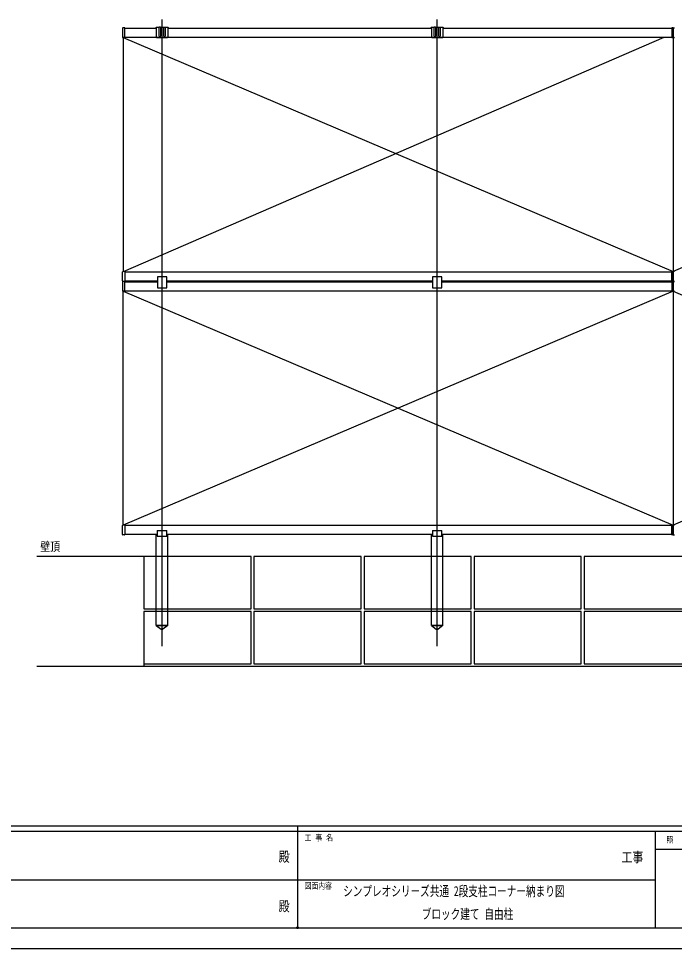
# Model space of a CAD drawing. Units: millimetres, scale not verified. Extents: x -4205 to 4205, y -2970 to 2970.
# Drawn here: x -1019 to 1365, y -2970 to 412 of the extents above; entities that cross this region are included whole.
import ezdxf
from ezdxf.enums import TextEntityAlignment as Align

# ---------------------------------------------------------------- set-up
doc = ezdxf.new("R2010")
doc.units = ezdxf.units.MM
doc.header["$LTSCALE"] = 12
doc.header["$PDMODE"] = 32
doc.header["$PDSIZE"] = 6
for name, color, linetype in [('0-2_USER1', 3, 'Continuous'), ('0-4_YKK_A1', 4, 'Continuous'), ('0-6_YKK_ZWAK', 7, 'Continuous')]:
    doc.layers.add(name, color=color, linetype=linetype)
doc.styles.add('ＭＳ ゴシック', font='')
doc.styles.get('ＭＳ ゴシック').set_extended_font_data('MS Gothic')

msp = doc.modelspace()

# ---------------------------------------------------------------- linework, layer by layer
at = {"layer": '0-4_YKK_A1'}
for p, q in [((-497.23, -1870.29), (-497.23, 408.28)), ((502.77, -1870.29), (502.77, 408.28)), ((-641.23, 377.2), (-641.23, 344.56)), ((-633.55, 378.61), (-640.29, 378.2)), ((-633.23, 377.5), (-518.23, 377.5)), ((-509.23, 379.5), (-518.73, 379.5)), ((-518.23, 379.5), (-518.23, 344.98)), ((-509.23, 379.5), (-509.23, 351)), ((-503.23, 380.5), (-508.23, 380.5)), ((-492.23, 379.5), (-502.23, 379.5)), ((-502.23, 351), (-502.23, 379.5)), ((-492.23, 379.5), (-492.23, 351)), ((-491.23, 380.5), (-486.23, 380.5)), ((-475.73, 379.5), (-485.23, 379.5)), ((-485.23, 351), (-485.23, 379.5)), ((-476.23, 379.5), (-476.23, 344.98)), ((-476.23, 377.5), (481.77, 377.5)), ((490.77, 379.5), (481.27, 379.5)), ((481.77, 379.5), (481.77, 344.98)), ((490.77, 379.5), (490.77, 351)), ((496.77, 380.5), (491.77, 380.5)), ((507.77, 379.5), (497.77, 379.5)), ((497.77, 351), (497.77, 379.5)), ((507.77, 379.5), (507.77, 351)), ((508.77, 380.5), (513.77, 380.5)), ((524.27, 379.5), (514.77, 379.5)), ((514.77, 351), (514.77, 379.5)), ((523.77, 379.5), (523.77, 344.98)), ((523.77, 377.5), (1356.27, 377.5)), ((1356.27, 378.16), (1356.27, 377.36)), ((1356.27, 377.36), (1356.27, 344.12)), ((1360.77, 378.62), (1356.46, 378.35)), ((1360.77, 377.62), (1360.77, 344.12)), ((1360.77, 377.5), (1360.77, -542.5)), ((1360.77, 377.5), (1360.77, -542.5)), ((-633.55, 343.15), (-640.29, 343.56)), ((1326.27, 343.5), (-639.23, -508.49)), ((-639.23, 343.49), (1360.77, -507.94)), ((-639.23, 343.49), (-639.23, -508.49)), ((-633.23, 343.45), (-633.23, 344.13)), ((1356.27, 343.5), (-633.23, 343.5)), ((-517.23, 343.98), (-497.94, 343.98)), ((-497.01, 343.98), (-497.44, 343.98)), ((-496.51, 343.98), (-477.23, 343.98)), ((482.77, 343.98), (502.06, 343.98)), ((502.99, 343.98), (502.56, 343.98)), ((503.49, 343.98), (522.77, 343.98)), ((1356.27, 344.12), (1356.27, 343.32)), ((1356.83, 343.12), (1360.77, 343.12)), ((1360.77, 343.12), (1360.77, 344.12)), ((3360.77, 343.2), (1360.77, -507.94)), ((1364.71, 343.12), (1360.77, 343.12)), ((-641.23, -542.2), (-641.23, -509.56)), ((-633.55, -508.15), (-640.29, -508.56)), ((-633.23, -508.45), (-633.23, -509.13)), ((-633.23, -508.5), (1356.27, -508.5)), ((-514.48, -527.5), (-514.48, -567.5)), ((485.52, -527.5), (485.52, -567.5)), ((1356.27, -508.94), (1356.27, -508.14)), ((1356.27, -542.18), (1356.27, -508.94)), ((1356.83, -507.94), (1360.77, -507.94)), ((1360.77, -507.94), (1360.77, -508.94)), ((1364.71, -507.94), (1360.77, -507.94)), ((1360.77, -542.44), (1360.77, -508.94)), ((-641.23, -545.3), (-641.23, -577.94)), ((-633.55, -543.61), (-640.29, -543.2)), ((-633.55, -543.89), (-640.29, -544.3)), ((-514.48, -542.5), (-633.23, -542.5)), ((-633.23, -545), (-514.48, -545)), ((-514.48, -567.5), (-479.98, -567.5)), ((485.52, -542.5), (-479.98, -542.5)), ((-479.98, -545), (485.52, -545)), ((485.52, -567.5), (520.02, -567.5)), ((1356.27, -542.5), (520.02, -542.5)), ((520.02, -545), (1356.27, -545)), ((1356.27, -542.97), (1356.27, -542.18)), ((1356.27, -544.34), (1356.27, -545.14)), ((1356.27, -545.14), (1356.27, -578.38)), ((1360.77, -543.44), (1356.46, -543.17)), ((1360.77, -543.88), (1356.46, -544.15)), ((1360.77, -544.88), (1360.77, -578.38)), ((1360.77, -545), (1360.77, -1465)), ((1360.77, -545), (1360.77, -1465)), ((-633.55, -579.35), (-640.29, -578.94)), ((-639.23, -579.01), (1360.77, -1430.44)), ((-639.23, -1430.99), (-639.23, -579.01)), ((1360.77, -579.38), (-639.23, -1430.99)), ((-633.23, -579.05), (-633.23, -578.37)), ((1356.27, -579), (-633.23, -579)), ((1356.27, -578.38), (1356.27, -579.18)), ((1356.83, -579.38), (1360.77, -579.38)), ((1360.77, -579.38), (1360.77, -578.38)), ((3360.77, -579.3), (1360.77, -1430.44)), ((1364.71, -579.38), (1360.77, -579.38)), ((1360.77, -579.38), (3360.77, -1430.7)), ((-641.23, -1464.7), (-641.23, -1432.06)), ((-633.55, -1430.65), (-640.29, -1431.06)), ((-633.23, -1430.95), (-633.23, -1431.63)), ((-633.23, -1431), (1356.27, -1431)), ((-514.53, -1450), (-479.93, -1450)), ((-514.53, -1450), (-514.53, -1471)), ((-479.93, -1471), (-479.93, -1450)), ((485.47, -1450), (520.07, -1450)), ((485.47, -1450), (485.47, -1471)), ((520.07, -1471), (520.07, -1450)), ((1356.27, -1431.44), (1356.27, -1430.64)), ((1356.27, -1464.68), (1356.27, -1431.44)), ((1356.83, -1430.44), (1360.77, -1430.44)), ((1360.77, -1430.44), (1360.77, -1431.44)), ((1364.71, -1430.44), (1360.77, -1430.44)), ((1360.77, -1464.94), (1360.77, -1431.44)), ((-633.55, -1466.11), (-640.29, -1465.7)), ((-514.53, -1465), (-633.23, -1465)), ((-518.23, -1545), (-518.23, -1465)), ((-514.53, -1471), (-479.93, -1471)), ((485.47, -1465), (-479.93, -1465)), ((-476.23, -1545), (-476.23, -1465)), ((481.77, -1545), (481.77, -1465)), ((485.47, -1471), (520.07, -1471)), ((1356.27, -1465), (520.07, -1465)), ((523.77, -1545), (523.77, -1465)), ((1356.27, -1465.47), (1356.27, -1464.68)), ((1360.77, -1465.94), (1356.46, -1465.67)), ((-563.23, -1545), (-952.64, -1545)), ((-518.23, -1795), (-518.23, -1545)), ((-476.23, -1795), (-476.23, -1545)), ((481.77, -1795), (481.77, -1545)), ((523.77, -1795), (523.77, -1545)), ((-515.73, -1795), (-478.73, -1795)), ((-476.23, -1796), (-494.04, -1808.85)), ((484.27, -1795), (521.27, -1795)), ((523.77, -1796), (505.96, -1808.85)), ((3753.96, -1945), (-952.64, -1945)), ((-563.23, -1935), (-173.23, -1935))]:
    msp.add_line(p, q, dxfattribs=at)
for points in [[(-633.23, 344.13), (-633.23, 377.63), (-633.23, 378.31)], [(1360.77, 377.62), (1360.77, 378.62), (1365.08, 378.35)], [(-633.23, -509.13), (-633.23, -542.63), (-633.23, -543.31)], [(-479.98, -567.25), (-479.98, -527.5), (-514.48, -527.5)], [(520.02, -567.25), (520.02, -527.5), (485.52, -527.5)], [(-633.23, -578.37), (-633.23, -544.87), (-633.23, -544.19)], [(1360.77, -542.44), (1360.77, -543.44), (1365.08, -543.17)], [(1360.77, -544.88), (1360.77, -543.88), (1365.08, -544.15)], [(-633.23, -1431.63), (-633.23, -1465.13), (-633.23, -1465.81)], [(1360.77, -1464.94), (1360.77, -1465.94), (1365.08, -1465.67)], [(-173.23, -1935), (-173.23, -1745), (-563.23, -1745), (-563.23, -1945)], [(-476.23, -1796), (-476.23, -1795), (-518.23, -1795), (-518.23, -1796)], [(-476.23, -1796), (-518.23, -1796), (-500.42, -1808.85)], [(523.77, -1796), (523.77, -1795), (481.77, -1795), (481.77, -1796)], [(523.77, -1796), (481.77, -1796), (499.58, -1808.85)]]:
    msp.add_lwpolyline(points, dxfattribs=at)
for points in [[(-173.23, -1735), (-173.23, -1545), (-563.23, -1545), (-563.23, -1735)], [(226.77, -1735), (226.77, -1545), (-163.23, -1545), (-163.23, -1735)], [(626.77, -1735), (626.77, -1545), (236.77, -1545), (236.77, -1735)], [(1026.77, -1735), (1026.77, -1545), (636.77, -1545), (636.77, -1735)], [(1426.77, -1735), (1426.77, -1545), (1036.77, -1545), (1036.77, -1735)], [(226.77, -1935), (226.77, -1745), (-163.23, -1745), (-163.23, -1935)], [(626.77, -1935), (626.77, -1745), (236.77, -1745), (236.77, -1935)], [(1026.77, -1935), (1026.77, -1745), (636.77, -1745), (636.77, -1935)], [(1426.77, -1935), (1426.77, -1745), (1036.77, -1745), (1036.77, -1935)]]:
    msp.add_lwpolyline(points, close=True, dxfattribs=at)
for centre, radius, start, end in [((-640.23, 377.2), 1, 93.5, 180), ((-633.53, 378.31), 0.3, 0, 93.5), ((-518.73, 377.5), 2, 90, 180), ((-508.23, 379.5), 1, 90, 180), ((-503.23, 379.5), 1, 0, 90), ((-491.23, 379.5), 1, 90, 180), ((-486.23, 379.5), 1, 0, 90), ((-475.73, 377.5), 2, 0, 90), ((481.27, 377.5), 2, 90, 180), ((491.77, 379.5), 1, 90, 180), ((496.77, 379.5), 1, 0, 90), ((508.77, 379.5), 1, 90, 180), ((513.77, 379.5), 1, 0, 90), ((524.27, 377.5), 2, 0, 90), ((1356.47, 378.16), 0.2, 93.5, 180), ((-640.23, 344.56), 1, 180, 266.5), ((-633.53, 343.45), 0.3, 266.5, 0), ((-517.23, 344.98), 1, 180, 270), ((-505.73, 351), 3.5, 180, 0), ((-497.23, 343.28), 1, 44.427, 135.573), ((-488.73, 351), 3.5, 180, 0), ((-477.23, 344.98), 1, 270, 0), ((482.77, 344.98), 1, 180, 270), ((494.27, 351), 3.5, 180, 0), ((502.77, 343.28), 1, 44.427, 135.573), ((511.27, 351), 3.5, 180, 0), ((522.77, 344.98), 1, 270, 0), ((1356.47, 343.32), 0.201, 179.90369, 269.4192), ((1365.07, 343.32), 0.201, 270.5808, 0.09631), ((-640.23, -509.56), 1, 93.5, 180), ((-633.53, -508.45), 0.3, 0, 93.5), ((1356.47, -508.14), 0.201, 90.5808, 180.09631), ((1365.07, -508.14), 0.201, 359.90369, 89.4192), ((-640.23, -542.2), 1, 180, 266.5), ((-640.23, -545.3), 1, 93.5, 180), ((-633.53, -543.31), 0.3, 266.5, 0), ((-633.53, -544.19), 0.3, 0, 93.5), ((1356.47, -542.97), 0.2, 180, 266.5), ((1356.47, -544.34), 0.2, 93.5, 180), ((-640.23, -577.94), 1, 180, 266.5), ((-633.53, -579.05), 0.3, 266.5, 0), ((1356.47, -579.18), 0.201, 179.90369, 269.4192), ((1365.07, -579.18), 0.201, 270.5808, 0.09631), ((-640.23, -1432.06), 1, 93.5, 180), ((-633.53, -1430.95), 0.3, 0, 93.5), ((1356.47, -1430.64), 0.201, 90.5808, 180.09631), ((1365.07, -1430.64), 0.201, 359.90369, 89.4192), ((-640.23, -1464.7), 1, 180, 266.5), ((-633.53, -1465.81), 0.3, 266.5, 0), ((1356.47, -1465.47), 0.2, 180, 266.5), ((-497.23, -1805), 5, 230.35793, 309.64207), ((502.77, -1805), 5, 230.35793, 309.64207)]:
    msp.add_arc(centre, radius, start, end, dxfattribs=at)
for centre, start_param, end_param in [((1356.83, 344.12), 4.6587856, 4.712389), ((1364.71, 344.12), 4.712389, 4.7659923), ((1356.83, -508.94), 1.5707963, 1.6243997), ((1364.71, -508.94), 1.517193, 1.5707963), ((1356.83, -578.38), 4.6587856, 4.712389), ((1364.71, -578.38), 4.712389, 4.7659923), ((1356.83, -1431.44), 1.5707963, 1.6243997), ((1364.71, -1431.44), 1.517193, 1.5707963)]:
    msp.add_ellipse(centre, major_axis=(6.74, 0), ratio=0.148374, start_param=start_param, end_param=end_param, dxfattribs=at)
at = {"layer": '0-6_YKK_ZWAK'}
for p, q in [((3895.02, -2525), (-3904.98, -2525)), ((-4.98, -2525), (-4.98, -2895)), ((-4.98, -2545), (-1304.98, -2545)), ((1295.02, -2545), (-4.98, -2545)), ((1985.02, -2610), (1295.02, -2610)), ((-1297.48, -2720), (-4.98, -2720)), ((-4.98, -2720), (1295.02, -2720)), ((-1304.98, -2895), (-4.98, -2895)), ((-4.98, -2895), (1295.02, -2895)), ((1295.02, -2895), (1985.02, -2895))]:
    msp.add_line(p, q, dxfattribs=at)
msp.add_lwpolyline([(-4205, -2970), (4205, -2970), (4205, 2970), (-4205, 2970)], close=True, dxfattribs=at)
msp.add_lwpolyline([(1985.02, -2545), (1295.02, -2545), (1295.02, -2895)], dxfattribs=at)
msp.add_point((-4.98, -2895), dxfattribs=at)

# ---------------------------------------------------------------- texts
at = {"layer": '0-2_USER1', "style": 'ＭＳ ゴシック'}
for s, height, width, p in [('壁頂', 32.99, 0.8, (-940.19, -1534.79)), ('シンプレオシリーズ共通 2段支柱コーナー納まり図', 36.66, 0.7, (160.85, -2790.83)), ('ブロック建て 自由柱', 36.66, 0.7, (446.69, -2874.17))]:
    msp.add_text(s, height=height, dxfattribs=dict(at, width=width)).set_placement(p, align=Align.BOTTOM_LEFT)
at = {"layer": '0-6_YKK_ZWAK', "style": 'ＭＳ ゴシック', "width": 0.8}
for s, height, p in [('工 事 名', 21.99, (21.27, -2585)), ('照     査', 21.99, (1336.42, -2592.5)), ('殿', 36.66, (-73.67, -2665.83)), ('工事', 36.66, (1172.33, -2667.46)), ('図面内容', 21.99, (21.27, -2760)), ('殿', 36.66, (-73.67, -2845.83))]:
    msp.add_text(s, height=height, dxfattribs=at).set_placement(p, align=Align.BOTTOM_LEFT)

doc.saveas('drawing.dxf')
